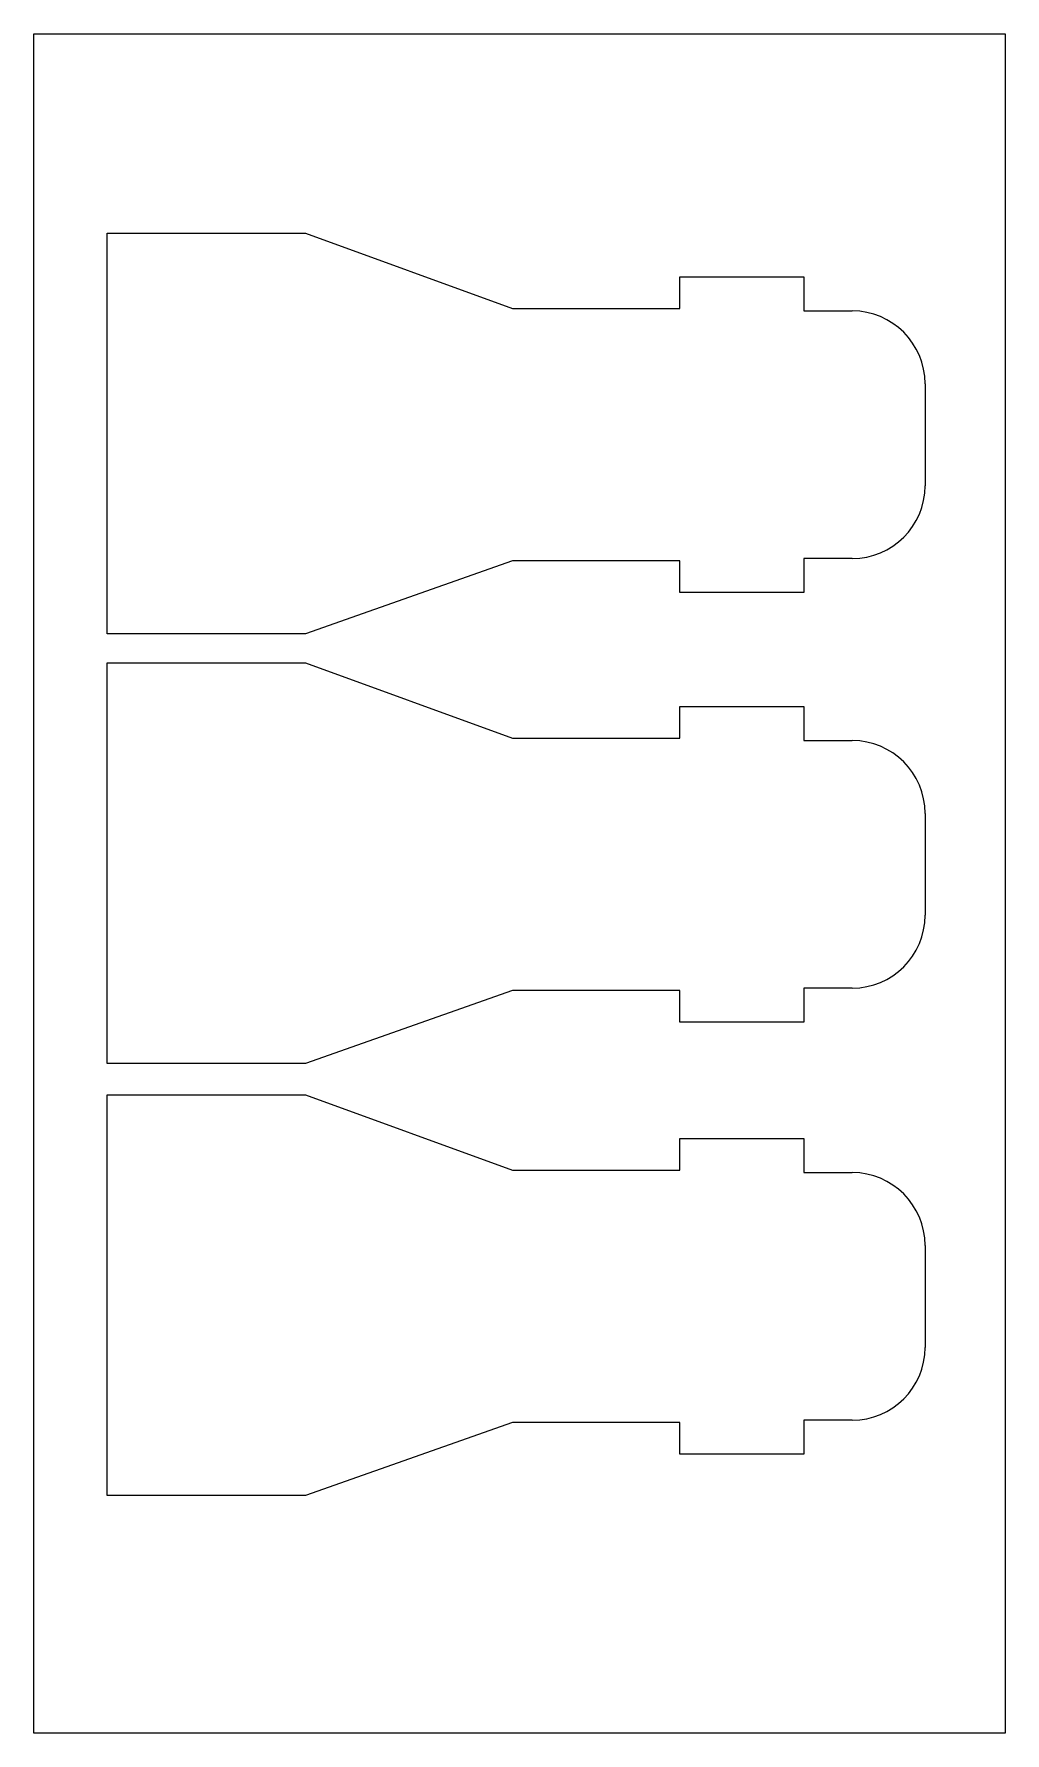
# Model space of a CAD drawing. Header units: millimetres. Extents: x 43.3 to 83.3, y 94.2 to 164.2.
import ezdxf

# ---------------------------------------------------------------- set-up
doc = ezdxf.new("R2010")
doc.units = ezdxf.units.MM
doc.layers.add('Outline', color=3, linetype='Continuous')

msp = doc.modelspace()

# ---------------------------------------------------------------- linework, layer by layer
at = {"layer": 'Outline', "linetype": 'Continuous', "lineweight": 0}
for p, q in [((43.292, 94.211), (43.292, 164.211)), ((43.292, 164.211), (83.292, 164.211)), ((83.292, 164.211), (83.292, 94.211)), ((83.292, 94.211), (43.292, 94.211))]:
    msp.add_line(p, q, dxfattribs=at)
at = {"layer": 'Outline'}
for p, q in [((46.3, 156), (54.483, 156)), ((46.3, 148.2), (46.3, 156)), ((54.483, 156), (63, 152.9)), ((69.9, 154.1), (69.9, 154.2)), ((69.9, 154.2), (75, 154.2)), ((69.9, 153.7), (69.9, 154.1)), ((75, 154.2), (75, 153.7)), ((69.9, 152.9), (69.9, 153.7)), ((75, 153.7), (75, 152.8)), ((63, 152.9), (69.9, 152.9)), ((75, 152.8), (76.5, 152.8)), ((76.5, 152.8), (77, 152.8)), ((80, 149.8), (80, 145.6)), ((46.3, 139.5), (46.3, 148.2)), ((63, 142.5), (54.483, 139.5)), ((69.9, 142.5), (63, 142.5)), ((69.9, 141.7), (69.9, 142.5)), ((76.5, 142.6), (75, 142.6)), ((75, 142.6), (75, 141.7)), ((77, 142.6), (76.5, 142.6)), ((69.9, 141.3), (69.9, 141.7)), ((75, 141.7), (75, 141.2)), ((69.9, 141.2), (69.9, 141.3)), ((75, 141.2), (69.9, 141.2)), ((54.483, 139.5), (46.3, 139.5)), ((46.3, 138.3), (54.483, 138.3)), ((46.3, 130.5), (46.3, 138.3)), ((54.483, 138.3), (63, 135.2)), ((69.9, 136.4), (69.9, 136.5)), ((69.9, 136.5), (75, 136.5)), ((75, 136.5), (75, 136)), ((69.9, 136), (69.9, 136.4)), ((69.9, 135.2), (69.9, 136)), ((75, 136), (75, 135.1)), ((63, 135.2), (69.9, 135.2)), ((75, 135.1), (76.5, 135.1)), ((76.5, 135.1), (77, 135.1)), ((80, 132.1), (80, 127.9)), ((46.3, 121.8), (46.3, 130.5)), ((63, 124.8), (54.483, 121.8)), ((69.9, 124.8), (63, 124.8)), ((69.9, 124), (69.9, 124.8)), ((76.5, 124.9), (75, 124.9)), ((75, 124.9), (75, 124)), ((77, 124.9), (76.5, 124.9)), ((69.9, 123.6), (69.9, 124)), ((75, 124), (75, 123.5)), ((69.9, 123.5), (69.9, 123.6)), ((75, 123.5), (69.9, 123.5)), ((54.483, 121.8), (46.3, 121.8)), ((46.3, 120.5), (54.483, 120.5)), ((46.3, 112.7), (46.3, 120.5)), ((54.483, 120.5), (63, 117.4)), ((69.9, 118.6), (69.9, 118.7)), ((69.9, 118.7), (75, 118.7)), ((69.9, 118.2), (69.9, 118.6)), ((75, 118.7), (75, 118.2)), ((69.9, 117.4), (69.9, 118.2)), ((75, 118.2), (75, 117.3)), ((63, 117.4), (69.9, 117.4)), ((75, 117.3), (76.5, 117.3)), ((76.5, 117.3), (77, 117.3)), ((80, 114.3), (80, 110.1)), ((46.3, 104), (46.3, 112.7)), ((76.5, 107.1), (75, 107.1)), ((75, 107.1), (75, 106.2)), ((77, 107.1), (76.5, 107.1)), ((63, 107), (54.483, 104)), ((69.9, 107), (63, 107)), ((69.9, 106.2), (69.9, 107)), ((69.9, 105.8), (69.9, 106.2)), ((69.9, 105.7), (69.9, 105.8)), ((75, 105.7), (69.9, 105.7)), ((75, 106.2), (75, 105.7)), ((54.483, 104), (46.3, 104))]:
    msp.add_line(p, q, dxfattribs=at)
for centre, start, end in [((77, 149.8), 0, 90), ((77, 145.6), 270, 0), ((77, 132.1), 0, 90), ((77, 127.9), 270, 0), ((77, 114.3), 0, 90), ((77, 110.1), 270, 0)]:
    msp.add_arc(centre, 3, start, end, dxfattribs=at)

doc.saveas('drawing.dxf')
